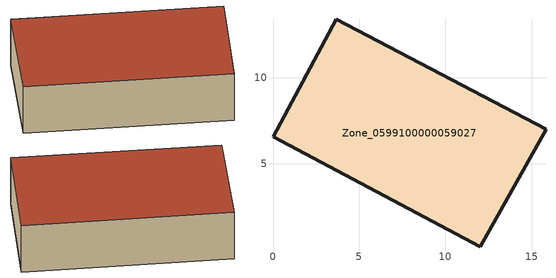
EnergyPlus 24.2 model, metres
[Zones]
Zone_0599100000059027
 floor ground (C_G): 15.84,7 12.02,0.17 0,6.57 3.68,13.39 z1.01
 wall outside (C_F): 0,6.57 12.02,0.17 15.84,7 3.68,13.39 0,6.57 z1.01:4.6
 roof outside (C_R): 12.02,0.17 15.84,7 3.68,13.39 0,6.57 z4.6
[BUILDING]
Pand.0599100000059027: North Axis=0; Terrain=City; Loads Convergence Tolerance Value=0.04; Temperature Convergence Tolerance Value=0.4; Solar Distribution=FullExterior; Maximum Number of Warmup Days=25; Minimum Number of Warmup Days=1
[Site:Location]
Rotterdam.The.Hague.AP_ZH_NLD Design_Conditions: Latitude=51.96; Longitude=4.45; Time Zone=1; Elevation=-4.5
[SITE:GROUNDTEMPERATURE:BUILDINGSURFACE]
18, 18, 18, 18, 18, 18, 18, 18, 18, 18, 18, 18
[MATERIAL] Thermal Absorptance=0.9; Solar Absorptance=0.7; Visible Absorptance=0.7
Name | Roughness | Thickness | Conductivity | Density | Specific Heat
G.D.1965 | MediumSmooth | 0.15 | 1 | 540 | 1210
F.D.1965 | Rough | 0.3 | 0.857143 | 1920 | 840
R.D.1965 | MediumRough | 0.2 | 0.08 | 1500 | 1000
[CONSTRUCTION]
C_G: G.D.1965
C_F: F.D.1965
C_R: R.D.1965
[ZONE]
Zone_0599100000059027: Type=1; Multiplier=1; Ceiling Height=Autocalculate; Volume=Autocalculate; Floor Area=autocalculate; Part of Total Floor Area=Yes
[ZONEINFILTRATION:DESIGNFLOWRATE]
Infil_Zone_0599100000059027: Zone or ZoneList or Space or SpaceList=Zone_0599100000059027; Schedule=AlwaysOn; Design Flow Rate Calculation Method=Flow/Area; Flow Rate per Floor Area=0.0042; Constant Term Coefficient=1; Temperature Term Coefficient=0; Velocity Term Coefficient=0; Velocity Squared Term Coefficient=0
[HVACTEMPLATE:ZONE:IDEALLOADSAIRSYSTEM]
Zone_0599100000059027: Maximum Heating Supply Air Temperature=50; Minimum Cooling Supply Air Temperature=13; Maximum Heating Supply Air Humidity Ratio=0.0156; Minimum Cooling Supply Air Humidity Ratio=0.0077; Heating Limit=NoLimit; Cooling Limit=NoLimit; Dehumidification Control Type=ConstantSensibleHeatRatio; Cooling Sensible Heat Ratio=0.7; Dehumidification Setpoint=60; Humidification Control Type=None; Humidification Setpoint=30; Outdoor Air Method=None; Outdoor Air Flow Rate per Person=0.00944; Outdoor Air Flow Rate per Zone Floor Area=0; Outdoor Air Flow Rate per Zone=0; Demand Controlled Ventilation Type=None; Outdoor Air Economizer Type=NoEconomizer; Heat Recovery Type=None; Sensible Heat Recovery Effectiveness=0.7; Latent Heat Recovery Effectiveness=0.65
[ZONECONTROL:THERMOSTAT]
ThermostatControl_Zone_0599100000059027: Zone or ZoneList=Zone_0599100000059027; Control Type Schedule=DualSetpointControlType; Control 1=Thermostat_Zone_0599100000059027; Temperature Difference Between Cutout And Setpoint=0
[THERMOSTATSETPOINT:DUALSETPOINT]
Thermostat_Zone_0599100000059027: Heating Setpoint Temperature Schedule=HeatingSetpoint_Zone_0599100000059027; Cooling Setpoint Temperature Schedule=CoolingSetpoint_Zone_0599100000059027
[SCHEDULE:COMPACT]
HeatingSetpoint_Zone_0599100000059027: Through: 12/31, For: AllDays, Until: 24:00, 21
CoolingSetpoint_Zone_0599100000059027: Through: 12/31, For: AllDays, Until: 24:00, 24
DualSetpointControlType: Through: 12/31, For: AllDays, Until: 24:00, 4
AlwaysOn: Through: 12/31, For: AllDays, Until: 24:00, 1
